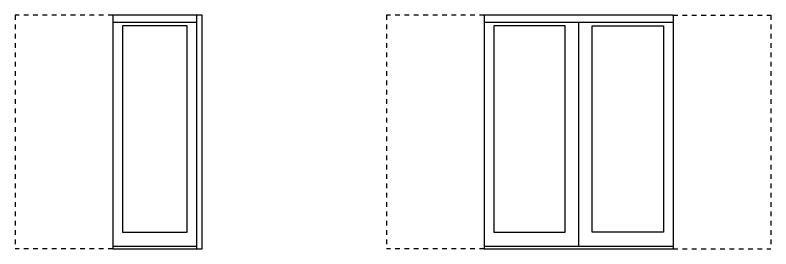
# Model space of a CAD drawing. Extents: x -9.9 to 40.2, y -9.9 to 28.
# Drawn here: x -9.85 to 6.31, y -9.89 to -4.89 of the extents above; entities that cross this region are included whole.
import ezdxf

# ---------------------------------------------------------------- set-up
doc = ezdxf.new("R2010")
doc.units = 0
doc.header["$LTSCALE"] = 0.25
doc.header["$MEASUREMENT"] = 0
doc.linetypes.add('HIDDEN', pattern=[0.375, 0.25, -0.125])
doc.layers.get('0').update_dxf_attribs({"linetype": 'CONTINUOUS'})
doc.layers.add('TEXT', color=7, linetype='CONTINUOUS')

msp = doc.modelspace()

# ---------------------------------------------------------------- linework, layer by layer
at = {"color": 1, "linetype": 'HIDDEN'}
for p, q in [((-9.852, -4.888), (-9.852, -9.888)), ((-7.764, -4.888), (-9.852, -4.888)), ((0.178, -4.888), (-1.91, -4.888)), ((-1.91, -4.888), (-1.91, -9.888)), ((4.223, -4.888), (6.311, -4.888)), ((6.311, -4.888), (6.311, -9.888)), ((-7.764, -9.888), (-9.852, -9.888)), ((0.178, -9.888), (-1.91, -9.888)), ((4.223, -9.888), (6.311, -9.888))]:
    msp.add_line(p, q, dxfattribs=at)
at = {"color": 1}
for p, q in [((-5.852, -4.888), (-7.764, -4.888)), ((-5.964, -9.888), (-5.964, -4.888)), ((-5.852, -9.888), (-5.852, -4.888)), ((4.223, -4.888), (0.178, -4.888)), ((0.178, -4.888), (0.178, -9.888)), ((4.223, -4.888), (4.223, -9.888)), ((-5.964, -5.049), (-7.764, -5.049)), ((4.223, -5.049), (0.178, -5.049)), ((-7.764, -9.829), (-5.964, -9.829)), ((0.178, -9.829), (4.223, -9.829)), ((-7.764, -9.888), (-5.852, -9.888)), ((0.178, -9.888), (4.223, -9.888))]:
    msp.add_line(p, q, dxfattribs=at)
at = {"color": 5}
for p, q in [((-7.764, -4.888), (-7.764, -9.888)), ((-6.172, -5.118), (-7.556, -5.118)), ((-7.556, -5.118), (-7.556, -9.528)), ((-6.172, -9.528), (-6.172, -5.118)), ((1.914, -5.118), (0.386, -5.118)), ((0.386, -5.118), (0.386, -9.528)), ((1.914, -9.528), (1.914, -5.118)), ((2.487, -9.528), (2.487, -5.118)), ((2.487, -5.118), (4.014, -5.118)), ((4.014, -5.118), (4.014, -9.528)), ((-7.556, -9.528), (-6.172, -9.528)), ((0.386, -9.528), (1.914, -9.528)), ((4.014, -9.528), (2.487, -9.528))]:
    msp.add_line(p, q, dxfattribs=at)
at = {"layer": 'TEXT', "color": 5}
msp.add_line((2.2, -9.829), (2.2, -5.049), dxfattribs=at)

doc.saveas('drawing.dxf')
